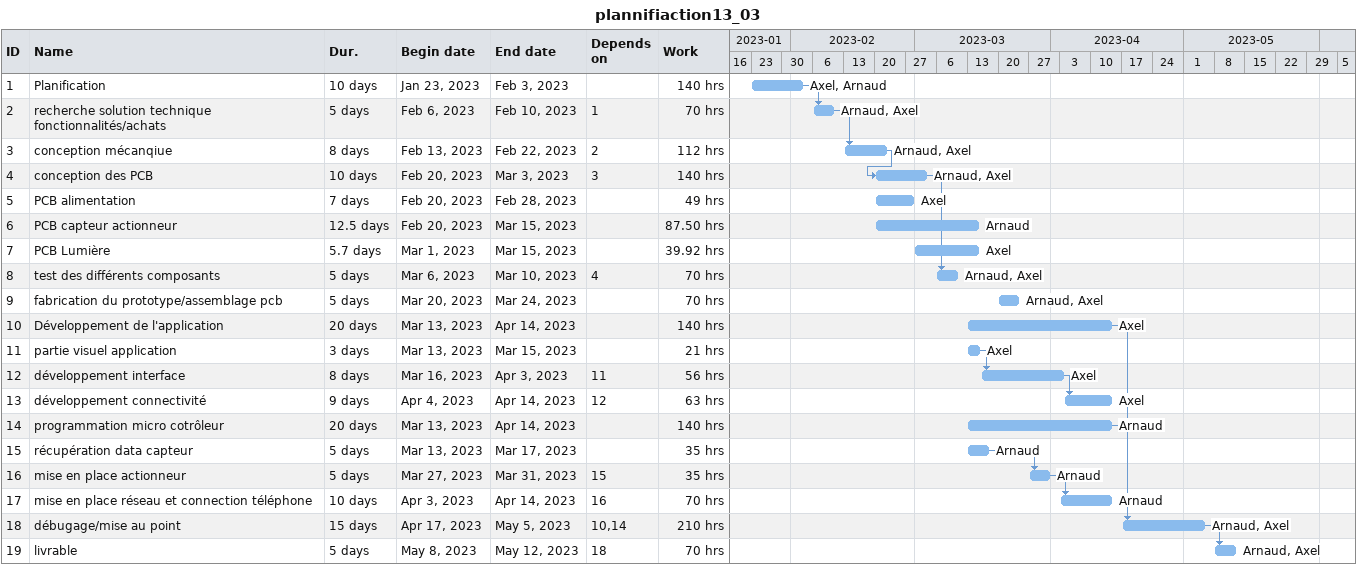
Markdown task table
plannifiaction13_03

| ID | Task | Duration | Start | Finish | Predecessors | Resources | Work (h) |
|---|---|---|---|---|---|---|---|
| 1 | Planification | 10d | 2023-01-23 | 2023-02-03 |  | Axel, Arnaud | 140 |
| 2 | recherche solution technique fonctionnalités/achats | 5d | 2023-02-06 | 2023-02-10 | 1 | Arnaud, Axel | 70 |
| 3 | conception mécanqiue | 8d | 2023-02-13 | 2023-02-22 | 2 | Arnaud, Axel | 112 |
| 4 | conception des PCB | 10d | 2023-02-20 | 2023-03-03 | 3 | Arnaud, Axel | 140 |
| 5 | PCB alimentation | 7d | 2023-02-20 | 2023-02-28 |  | Axel | 49 |
| 6 | PCB capteur actionneur | 12.5d | 2023-02-20 | 2023-03-15 |  | Arnaud | 87.50 |
| 7 | PCB Lumière | 5.7d | 2023-03-01 | 2023-03-15 |  | Axel | 39.92 |
| 8 | test des différents composants | 5d | 2023-03-06 | 2023-03-10 | 4 | Arnaud, Axel | 70 |
| 9 | fabrication du prototype/assemblage pcb | 5d | 2023-03-20 | 2023-03-24 |  | Arnaud, Axel | 70 |
| 10 | Développement de l'application | 20d | 2023-03-13 | 2023-04-14 |  | Axel | 140 |
| 11 | partie visuel application | 3d | 2023-03-13 | 2023-03-15 |  | Axel | 21 |
| 12 | développement interface | 8d | 2023-03-16 | 2023-04-03 | 11 | Axel | 56 |
| 13 | développement connectivité | 9d | 2023-04-04 | 2023-04-14 | 12 | Axel | 63 |
| 14 | programmation micro cotrôleur | 20d | 2023-03-13 | 2023-04-14 |  | Arnaud | 140 |
| 15 | récupération data capteur | 5d | 2023-03-13 | 2023-03-17 |  | Arnaud | 35 |
| 16 | mise en place actionneur | 5d | 2023-03-27 | 2023-03-31 | 15 | Arnaud | 35 |
| 17 | mise en place réseau et connection téléphone | 10d | 2023-04-03 | 2023-04-14 | 16 | Arnaud | 70 |
| 18 | débugage/mise au point | 15d | 2023-04-17 | 2023-05-05 | 10, 14 | Arnaud, Axel | 210 |
| 19 | livrable | 5d | 2023-05-08 | 2023-05-12 | 18 | Arnaud, Axel | 70 |
